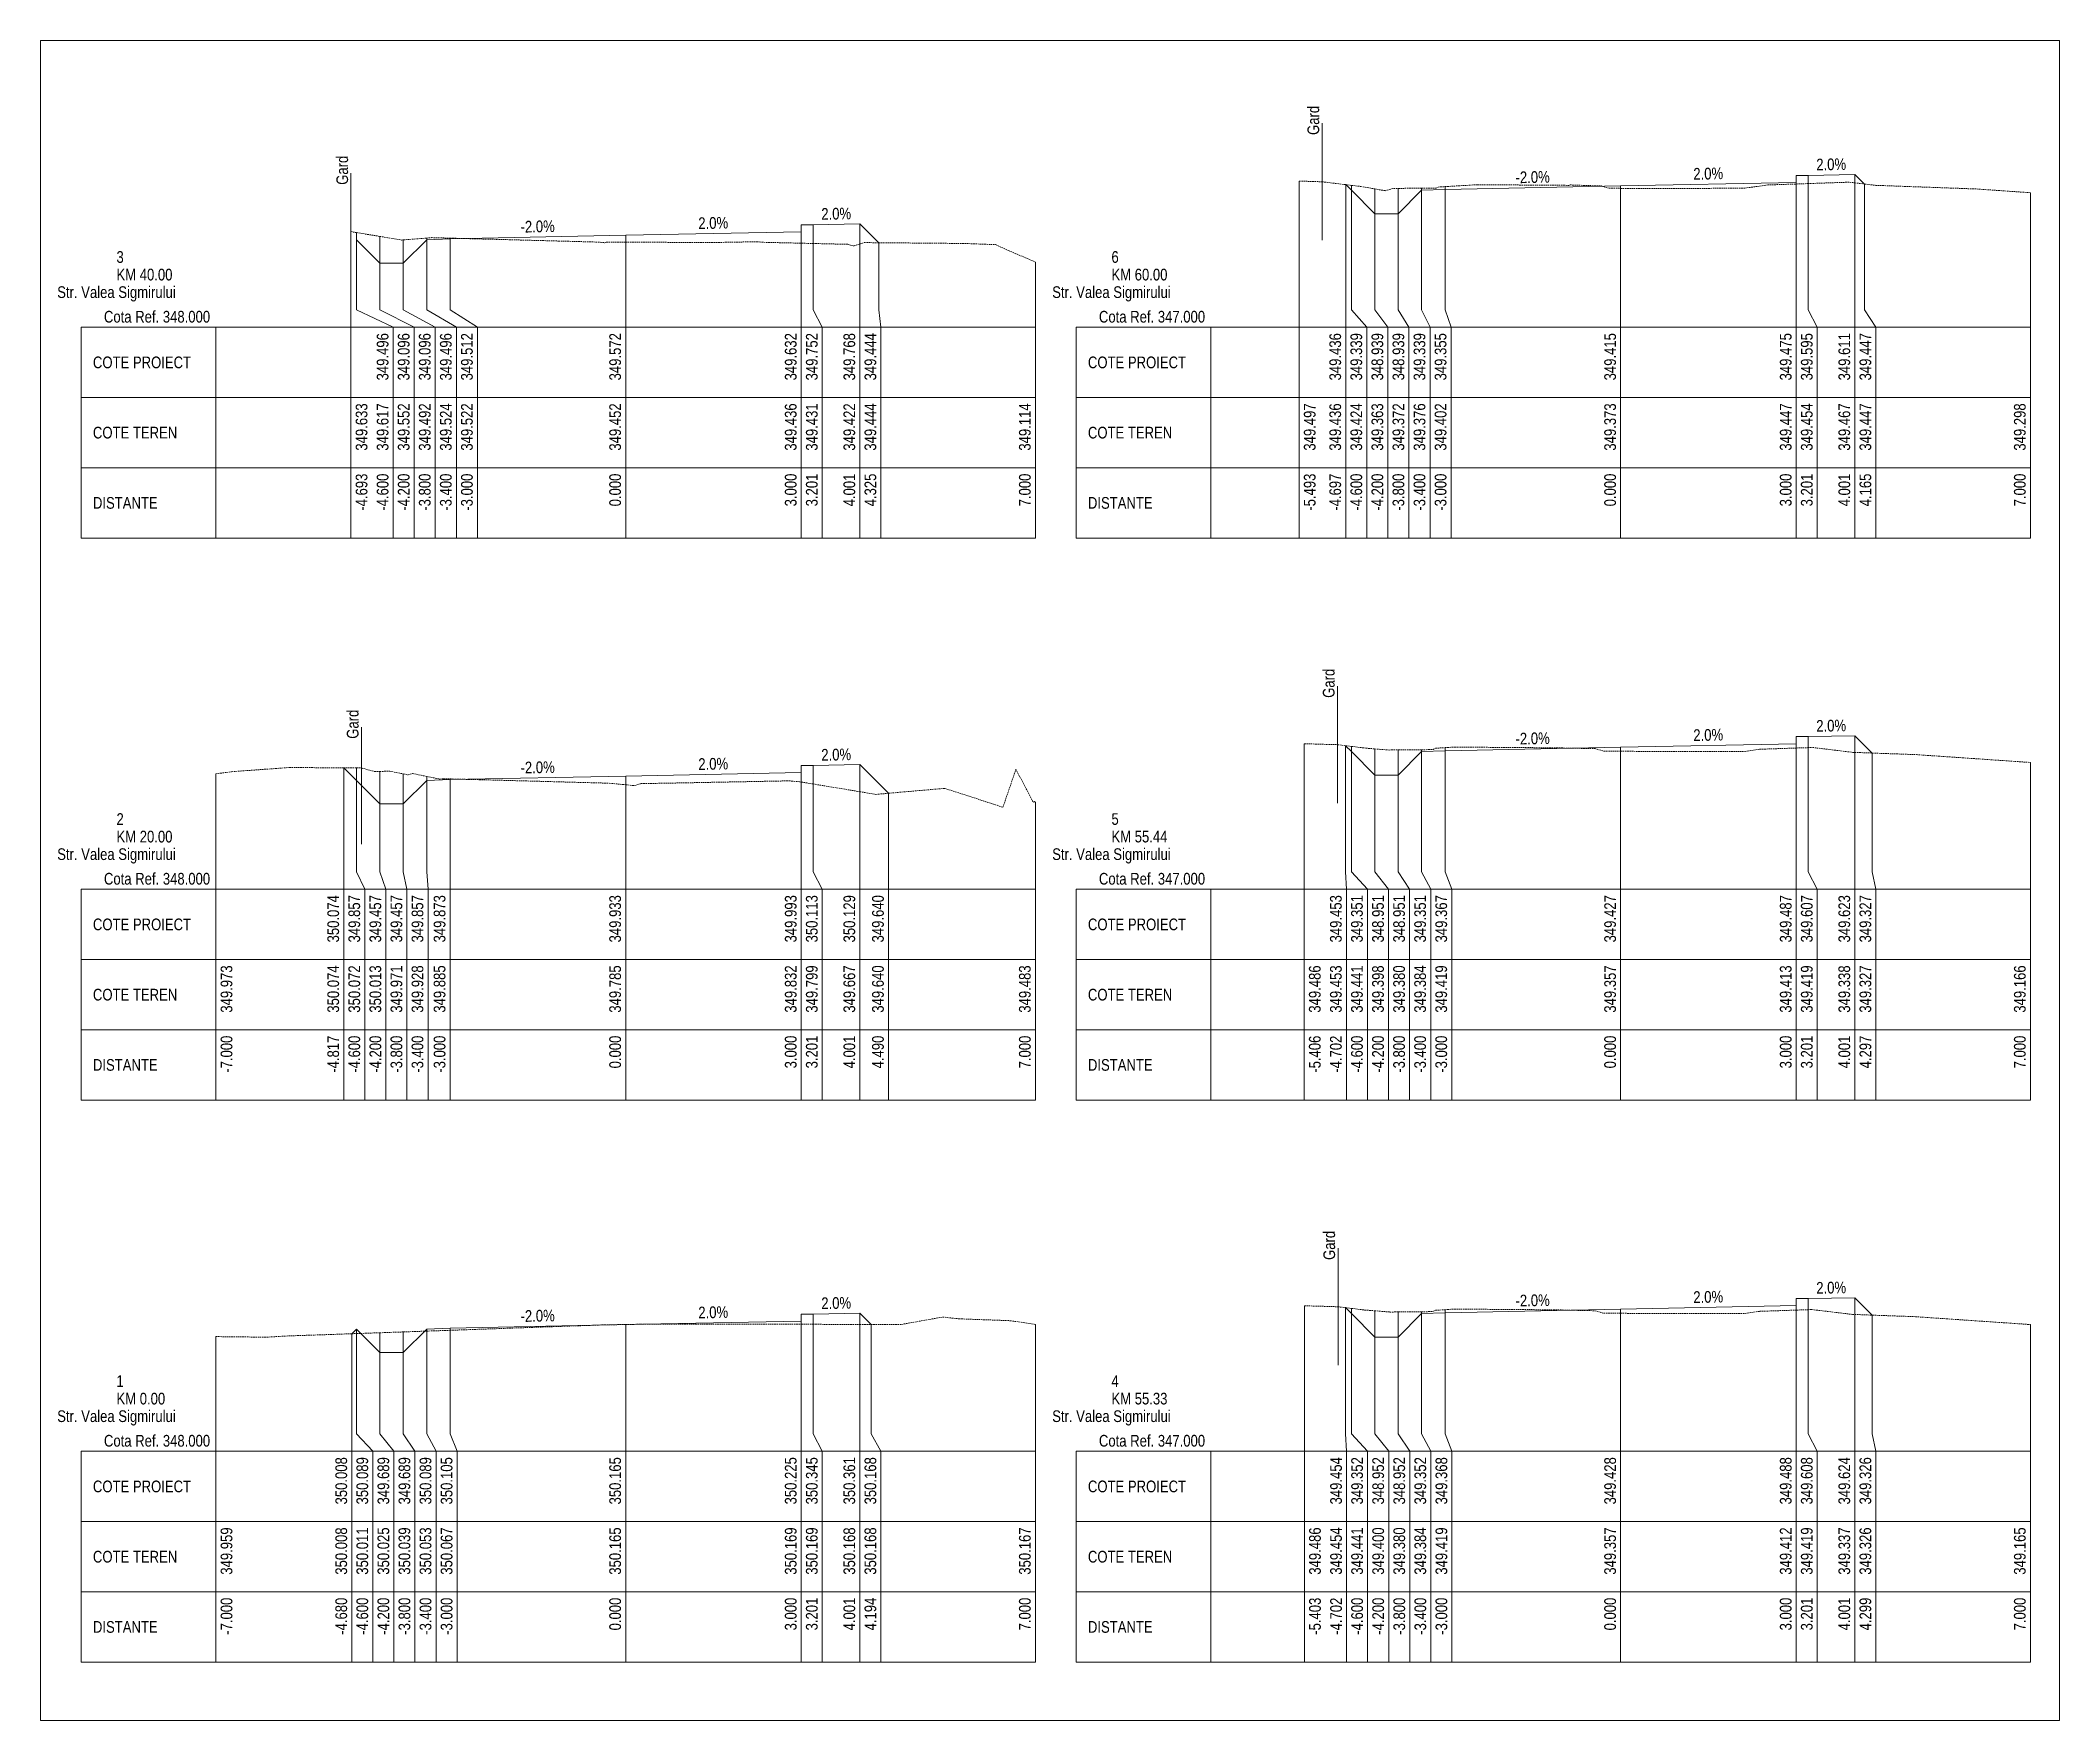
# Paper-space layout 'PlotPreview' of a CAD drawing. Extents: x 0 to 345, y 0 to 287.
import ezdxf
from ezdxf.enums import TextEntityAlignment as Align

# ---------------------------------------------------------------- set-up
doc = ezdxf.new("R2010")
doc.units = 0
doc.linetypes.add('DASHED2', pattern=[0.375, 0.25, -0.125])
doc.layers.add('ARD-No Plot', color=1, linetype='Continuous', lineweight=0, plot=False)
for name, color, linetype, lineweight in [('Cartus', 7, 'Continuous', 0), ('DESIGN-TEXT', 7, 'Continuous', 0), ('EXISTING-TEXT', 7, 'Continuous', 0), ('LINES', 7, 'Continuous', 0), ('Text', 7, 'Continuous', 0), ('X-RL', 7, 'Continuous', 0), ('XPLOT-DESIGN', 5, 'Continuous', 0), ('XPLOT-EXISTING', 3, 'DASHED2', 0), ('XPLOT-GRADE', 7, 'Continuous', 0), ('XPLOT-KM', 7, 'Continuous', 0), ('XPLOT-TITLE', 7, 'Continuous', 0)]:
    doc.layers.add(name, color=color, linetype=linetype, lineweight=lineweight)
doc.styles.add('Arial', font='arial.ttf', dxfattribs={"width": 0.8})

# ---------------------------------------------------------------- blocks, each defined once
blk = doc.blocks.new('A3_TRANSV_ALIN_TIRENA')
at = {"layer": 'Cartus'}
blk.add_lwpolyline([(0, 0), (0, 287), (345, 287), (345, 0)], close=True, dxfattribs=at)

psp = doc.layouts.new('PlotPreview')

# ---------------------------------------------------------------- linework, layer by layer
at = {"layer": 'LINES'}
for p, q in [((218.99, 272.85), (218.99, 252.85)), ((53.07, 264.33), (53.07, 244.33)), ((215.07, 241), (215.07, 262.97)), ((215.07, 241), (215.07, 262.97)), ((223.03, 241), (223.03, 262.36)), ((223.03, 241), (223.03, 262.36)), ((223.03, 241), (223.03, 262.36)), ((224, 241), (224, 262.24)), ((224, 241), (224, 262.24)), ((224, 241), (224, 262.24)), ((300, 241), (300, 262.75)), ((300, 241), (300, 262.75)), ((300, 241), (300, 262.75)), ((302.01, 241), (302.01, 263.95)), ((302.01, 241), (302.01, 263.95)), ((302.01, 241), (302.01, 263.95)), ((310.01, 241), (310.01, 264.11)), ((310.01, 241), (310.01, 264.11)), ((310.01, 241), (310.01, 264.11)), ((311.65, 241), (311.65, 262.47)), ((311.65, 241), (311.65, 262.47)), ((311.65, 241), (311.65, 262.47)), ((228, 241), (228, 261.63)), ((228, 241), (228, 261.63)), ((228, 241), (228, 261.63)), ((232, 241), (232, 261.72)), ((232, 241), (232, 261.72)), ((232, 241), (232, 261.72)), ((236, 241), (236, 261.76)), ((236, 241), (236, 261.76)), ((236, 241), (236, 261.76)), ((240, 241), (240, 262.02)), ((240, 241), (240, 262.02)), ((240, 241), (240, 262.02)), ((270, 241), (270, 262.15)), ((270, 241), (270, 262.15)), ((270, 241), (270, 262.15)), ((340, 241), (340, 260.98)), ((340, 241), (340, 260.98)), ((132.01, 241), (132.01, 255.52)), ((132.01, 241), (132.01, 255.52)), ((132.01, 241), (132.01, 255.52)), ((140.01, 241), (140.01, 255.68)), ((140.01, 241), (140.01, 255.68)), ((140.01, 241), (140.01, 255.68)), ((53.07, 241), (53.07, 254.33)), ((53.07, 241), (53.07, 254.33)), ((54, 241), (54, 254.17)), ((54, 241), (54, 254.17)), ((54, 241), (54, 254.17)), ((58, 241), (58, 253.52)), ((58, 241), (58, 253.52)), ((58, 241), (58, 253.52)), ((62, 241), (62, 252.92)), ((62, 241), (62, 252.92)), ((62, 241), (62, 252.92)), ((66, 241), (66, 253.24)), ((66, 241), (66, 253.24)), ((66, 241), (66, 253.24)), ((70, 241), (70, 253.22)), ((70, 241), (70, 253.22)), ((70, 241), (70, 253.22)), ((100, 241), (100, 253.72)), ((100, 241), (100, 253.72)), ((100, 241), (100, 253.72)), ((130, 241), (130, 254.32)), ((130, 241), (130, 254.32)), ((130, 241), (130, 254.32)), ((143.25, 241), (143.25, 252.44)), ((143.25, 241), (143.25, 252.44)), ((143.25, 241), (143.25, 252.44)), ((170, 241), (170, 249.14)), ((170, 241), (170, 249.14)), ((53.07, 238), (53.07, 241)), ((53.07, 238), (53.07, 241)), ((60.27, 238), (54, 241)), ((60.27, 238), (54, 241)), ((60.27, 238), (54, 241)), ((63.87, 238), (58, 241)), ((63.87, 238), (58, 241)), ((63.87, 238), (58, 241)), ((67.47, 238), (62, 241)), ((67.47, 238), (62, 241)), ((67.47, 238), (62, 241)), ((71.07, 238), (66, 241)), ((71.07, 238), (66, 241)), ((71.07, 238), (66, 241)), ((74.67, 238), (70, 241)), ((74.67, 238), (70, 241)), ((74.67, 238), (70, 241)), ((100, 238), (100, 241)), ((100, 238), (100, 241)), ((100, 238), (100, 241)), ((130, 238), (130, 241)), ((130, 238), (130, 241)), ((130, 238), (130, 241)), ((133.6, 238), (132.01, 241)), ((133.6, 238), (132.01, 241)), ((133.6, 238), (132.01, 241)), ((140.01, 238), (140.01, 241)), ((140.01, 238), (140.01, 241)), ((140.01, 238), (140.01, 241)), ((143.61, 238), (143.25, 241)), ((143.61, 238), (143.25, 241)), ((143.61, 238), (143.25, 241)), ((170, 238), (170, 241)), ((170, 238), (170, 241)), ((215.07, 238), (215.07, 241)), ((215.07, 238), (215.07, 241)), ((223.03, 238), (223.03, 241)), ((223.03, 238), (223.03, 241)), ((223.03, 238), (223.03, 241)), ((226.63, 238), (224, 241)), ((226.63, 238), (224, 241)), ((226.63, 238), (224, 241)), ((230.23, 238), (228, 241)), ((230.23, 238), (228, 241)), ((230.23, 238), (228, 241)), ((233.83, 238), (232, 241)), ((233.83, 238), (232, 241)), ((233.83, 238), (232, 241)), ((237.43, 238), (236, 241)), ((237.43, 238), (236, 241)), ((237.43, 238), (236, 241)), ((241.03, 238), (240, 241)), ((241.03, 238), (240, 241)), ((241.03, 238), (240, 241)), ((270, 238), (270, 241)), ((270, 238), (270, 241)), ((270, 238), (270, 241)), ((300, 238), (300, 241)), ((300, 238), (300, 241)), ((300, 238), (300, 241)), ((303.6, 238), (302.01, 241)), ((303.6, 238), (302.01, 241)), ((303.6, 238), (302.01, 241)), ((310.01, 238), (310.01, 241)), ((310.01, 238), (310.01, 241)), ((310.01, 238), (310.01, 241)), ((313.61, 238), (311.65, 241)), ((313.61, 238), (311.65, 241)), ((313.61, 238), (311.65, 241)), ((340, 238), (340, 241)), ((340, 238), (340, 241)), ((6.98, 226), (6.98, 238)), ((6.98, 238), (30, 238)), ((30, 202), (30, 238)), ((30, 238), (170, 238)), ((53.07, 202), (53.07, 238)), ((53.07, 202), (53.07, 238)), ((60.27, 202), (60.27, 238)), ((60.27, 202), (60.27, 238)), ((60.27, 202), (60.27, 238)), ((63.87, 202), (63.87, 238)), ((63.87, 202), (63.87, 238)), ((63.87, 202), (63.87, 238)), ((67.47, 202), (67.47, 238)), ((67.47, 202), (67.47, 238)), ((67.47, 202), (67.47, 238)), ((71.07, 202), (71.07, 238)), ((71.07, 202), (71.07, 238)), ((71.07, 202), (71.07, 238)), ((74.67, 202), (74.67, 238)), ((74.67, 202), (74.67, 238)), ((74.67, 202), (74.67, 238)), ((100, 202), (100, 238)), ((100, 202), (100, 238)), ((100, 202), (100, 238)), ((130, 202), (130, 238)), ((130, 202), (130, 238)), ((130, 202), (130, 238)), ((133.6, 202), (133.6, 238)), ((133.6, 202), (133.6, 238)), ((133.6, 202), (133.6, 238)), ((140.01, 202), (140.01, 238)), ((140.01, 202), (140.01, 238)), ((140.01, 202), (140.01, 238)), ((143.61, 202), (143.61, 238)), ((143.61, 202), (143.61, 238)), ((143.61, 202), (143.61, 238)), ((170, 202), (170, 238)), ((170, 202), (170, 238)), ((170, 202), (170, 238)), ((176.98, 226), (176.98, 238)), ((176.98, 238), (200, 238)), ((200, 202), (200, 238)), ((200, 238), (340, 238)), ((215.07, 202), (215.07, 238)), ((215.07, 202), (215.07, 238)), ((223.03, 202), (223.03, 238)), ((223.03, 202), (223.03, 238)), ((223.03, 202), (223.03, 238)), ((226.63, 202), (226.63, 238)), ((226.63, 202), (226.63, 238)), ((226.63, 202), (226.63, 238)), ((230.23, 202), (230.23, 238)), ((230.23, 202), (230.23, 238)), ((230.23, 202), (230.23, 238)), ((233.83, 202), (233.83, 238)), ((233.83, 202), (233.83, 238)), ((233.83, 202), (233.83, 238)), ((237.43, 202), (237.43, 238)), ((237.43, 202), (237.43, 238)), ((237.43, 202), (237.43, 238)), ((241.03, 202), (241.03, 238)), ((241.03, 202), (241.03, 238)), ((241.03, 202), (241.03, 238)), ((270, 202), (270, 238)), ((270, 202), (270, 238)), ((270, 202), (270, 238)), ((300, 202), (300, 238)), ((300, 202), (300, 238)), ((300, 202), (300, 238)), ((303.6, 202), (303.6, 238)), ((303.6, 202), (303.6, 238)), ((303.6, 202), (303.6, 238)), ((310.01, 202), (310.01, 238)), ((310.01, 202), (310.01, 238)), ((310.01, 202), (310.01, 238)), ((313.61, 202), (313.61, 238)), ((313.61, 202), (313.61, 238)), ((313.61, 202), (313.61, 238)), ((340, 202), (340, 238)), ((340, 202), (340, 238)), ((340, 202), (340, 238)), ((6.98, 214), (6.98, 226)), ((6.98, 226), (30, 226)), ((30, 226), (6.98, 226)), ((30, 226), (170, 226)), ((176.98, 214), (176.98, 226)), ((176.98, 226), (200, 226)), ((200, 226), (176.98, 226)), ((200, 226), (340, 226)), ((6.98, 202), (6.98, 214)), ((6.98, 214), (30, 214)), ((30, 214), (6.98, 214)), ((30, 214), (170, 214)), ((176.98, 202), (176.98, 214)), ((176.98, 214), (200, 214)), ((200, 214), (176.98, 214)), ((200, 214), (340, 214)), ((30, 202), (6.98, 202)), ((30, 202), (170, 202)), ((200, 202), (176.98, 202)), ((200, 202), (340, 202)), ((221.62, 176.7), (221.62, 156.7)), ((54.86, 169.71), (54.86, 149.71)), ((215.94, 145), (215.94, 166.86)), ((215.94, 145), (215.94, 166.86)), ((222.98, 145), (222.98, 166.53)), ((222.98, 145), (222.98, 166.53)), ((222.98, 145), (222.98, 166.53)), ((224, 145), (224, 166.41)), ((224, 145), (224, 166.41)), ((224, 145), (224, 166.41)), ((228, 145), (228, 165.98)), ((228, 145), (228, 165.98)), ((228, 145), (228, 165.98)), ((232, 145), (232, 165.8)), ((232, 145), (232, 165.8)), ((232, 145), (232, 165.8)), ((236, 145), (236, 165.84)), ((236, 145), (236, 165.84)), ((236, 145), (236, 165.84)), ((240, 145), (240, 166.19)), ((240, 145), (240, 166.19)), ((240, 145), (240, 166.19)), ((270, 145), (270, 166.27)), ((270, 145), (270, 166.27)), ((270, 145), (270, 166.27)), ((300, 145), (300, 166.87)), ((300, 145), (300, 166.87)), ((300, 145), (300, 166.87)), ((302.01, 145), (302.01, 168.07)), ((302.01, 145), (302.01, 168.07)), ((302.01, 145), (302.01, 168.07)), ((310.01, 145), (310.01, 168.23)), ((310.01, 145), (310.01, 168.23)), ((310.01, 145), (310.01, 168.23)), ((51.83, 145), (51.83, 162.74)), ((51.83, 145), (51.83, 162.74)), ((51.83, 145), (51.83, 162.74)), ((54, 145), (54, 162.72)), ((54, 145), (54, 162.72)), ((54, 145), (54, 162.72)), ((132.01, 145), (132.01, 163.13)), ((132.01, 145), (132.01, 163.13)), ((132.01, 145), (132.01, 163.13)), ((140.01, 145), (140.01, 163.29)), ((140.01, 145), (140.01, 163.29)), ((140.01, 145), (140.01, 163.29)), ((312.97, 145), (312.97, 165.27)), ((312.97, 145), (312.97, 165.27)), ((312.97, 145), (312.97, 165.27)), ((340, 145), (340, 163.66)), ((340, 145), (340, 163.66)), ((30, 145), (30, 161.73)), ((30, 145), (30, 161.73)), ((58, 145), (58, 162.13)), ((58, 145), (58, 162.13)), ((58, 145), (58, 162.13)), ((62, 145), (62, 161.71)), ((62, 145), (62, 161.71)), ((62, 145), (62, 161.71)), ((66, 145), (66, 161.28)), ((66, 145), (66, 161.28)), ((66, 145), (66, 161.28)), ((70, 145), (70, 160.85)), ((70, 145), (70, 160.85)), ((70, 145), (70, 160.85)), ((100, 145), (100, 161.33)), ((100, 145), (100, 161.33)), ((100, 145), (100, 161.33)), ((130, 145), (130, 161.93)), ((130, 145), (130, 161.93)), ((130, 145), (130, 161.93)), ((144.9, 145), (144.9, 158.4)), ((144.9, 145), (144.9, 158.4)), ((144.9, 145), (144.9, 158.4)), ((170, 145), (170, 156.83)), ((170, 145), (170, 156.83)), ((30, 142), (30, 145)), ((30, 142), (30, 145)), ((51.83, 142), (51.83, 145)), ((51.83, 142), (51.83, 145)), ((51.83, 142), (51.83, 145)), ((55.43, 142), (54, 145)), ((55.43, 142), (54, 145)), ((55.43, 142), (54, 145)), ((59.03, 142), (58, 145)), ((59.03, 142), (58, 145)), ((59.03, 142), (58, 145)), ((62.63, 142), (62, 145)), ((62.63, 142), (62, 145)), ((62.63, 142), (62, 145)), ((66.23, 142), (66, 145)), ((66.23, 142), (66, 145)), ((66.23, 142), (66, 145)), ((70, 142), (70, 145)), ((70, 142), (70, 145)), ((70, 142), (70, 145)), ((100, 142), (100, 145)), ((100, 142), (100, 145)), ((100, 142), (100, 145)), ((130, 142), (130, 145)), ((130, 142), (130, 145)), ((130, 142), (130, 145)), ((133.6, 142), (132.01, 145)), ((133.6, 142), (132.01, 145)), ((133.6, 142), (132.01, 145)), ((140.01, 142), (140.01, 145)), ((140.01, 142), (140.01, 145)), ((140.01, 142), (140.01, 145)), ((144.9, 142), (144.9, 145)), ((144.9, 142), (144.9, 145)), ((144.9, 142), (144.9, 145)), ((170, 142), (170, 145)), ((170, 142), (170, 145)), ((215.94, 142), (215.94, 145)), ((215.94, 142), (215.94, 145)), ((223.14, 142), (222.98, 145)), ((223.14, 142), (222.98, 145)), ((223.14, 142), (222.98, 145)), ((226.74, 142), (224, 145)), ((226.74, 142), (224, 145)), ((226.74, 142), (224, 145)), ((230.34, 142), (228, 145)), ((230.34, 142), (228, 145)), ((230.34, 142), (228, 145)), ((233.94, 142), (232, 145)), ((233.94, 142), (232, 145)), ((233.94, 142), (232, 145)), ((237.54, 142), (236, 145)), ((237.54, 142), (236, 145)), ((237.54, 142), (236, 145)), ((241.14, 142), (240, 145)), ((241.14, 142), (240, 145)), ((241.14, 142), (240, 145)), ((270, 142), (270, 145)), ((270, 142), (270, 145)), ((270, 142), (270, 145)), ((300, 142), (300, 145)), ((300, 142), (300, 145)), ((300, 142), (300, 145)), ((303.6, 142), (302.01, 145)), ((303.6, 142), (302.01, 145)), ((303.6, 142), (302.01, 145)), ((310.01, 142), (310.01, 145)), ((310.01, 142), (310.01, 145)), ((310.01, 142), (310.01, 145)), ((313.61, 142), (312.97, 145)), ((313.61, 142), (312.97, 145)), ((313.61, 142), (312.97, 145)), ((340, 142), (340, 145)), ((340, 142), (340, 145)), ((6.98, 130), (6.98, 142)), ((6.98, 142), (30, 142)), ((30, 106), (30, 142)), ((30, 106), (30, 142)), ((30, 106), (30, 142)), ((30, 142), (170, 142)), ((51.83, 106), (51.83, 142)), ((51.83, 106), (51.83, 142)), ((51.83, 106), (51.83, 142)), ((55.43, 106), (55.43, 142)), ((55.43, 106), (55.43, 142)), ((55.43, 106), (55.43, 142)), ((59.03, 106), (59.03, 142)), ((59.03, 106), (59.03, 142)), ((59.03, 106), (59.03, 142)), ((62.63, 106), (62.63, 142)), ((62.63, 106), (62.63, 142)), ((62.63, 106), (62.63, 142)), ((66.23, 106), (66.23, 142)), ((66.23, 106), (66.23, 142)), ((66.23, 106), (66.23, 142)), ((70, 106), (70, 142)), ((70, 106), (70, 142)), ((70, 106), (70, 142)), ((100, 106), (100, 142)), ((100, 106), (100, 142)), ((100, 106), (100, 142)), ((130, 106), (130, 142)), ((130, 106), (130, 142)), ((130, 106), (130, 142)), ((133.6, 106), (133.6, 142)), ((133.6, 106), (133.6, 142)), ((133.6, 106), (133.6, 142)), ((140.01, 106), (140.01, 142)), ((140.01, 106), (140.01, 142)), ((140.01, 106), (140.01, 142)), ((144.9, 106), (144.9, 142)), ((144.9, 106), (144.9, 142)), ((144.9, 106), (144.9, 142)), ((170, 106), (170, 142)), ((170, 106), (170, 142)), ((170, 106), (170, 142)), ((176.98, 130), (176.98, 142)), ((176.98, 142), (200, 142)), ((200, 106), (200, 142)), ((200, 142), (340, 142)), ((215.94, 106), (215.94, 142)), ((215.94, 106), (215.94, 142)), ((223.14, 106), (223.14, 142)), ((223.14, 106), (223.14, 142)), ((223.14, 106), (223.14, 142)), ((226.74, 106), (226.74, 142)), ((226.74, 106), (226.74, 142)), ((226.74, 106), (226.74, 142)), ((230.34, 106), (230.34, 142)), ((230.34, 106), (230.34, 142)), ((230.34, 106), (230.34, 142)), ((233.94, 106), (233.94, 142)), ((233.94, 106), (233.94, 142)), ((233.94, 106), (233.94, 142)), ((237.54, 106), (237.54, 142)), ((237.54, 106), (237.54, 142)), ((237.54, 106), (237.54, 142)), ((241.14, 106), (241.14, 142)), ((241.14, 106), (241.14, 142)), ((241.14, 106), (241.14, 142)), ((270, 106), (270, 142)), ((270, 106), (270, 142)), ((270, 106), (270, 142)), ((300, 106), (300, 142)), ((300, 106), (300, 142)), ((300, 106), (300, 142)), ((303.6, 106), (303.6, 142)), ((303.6, 106), (303.6, 142)), ((303.6, 106), (303.6, 142)), ((310.01, 106), (310.01, 142)), ((310.01, 106), (310.01, 142)), ((310.01, 106), (310.01, 142)), ((313.61, 106), (313.61, 142)), ((313.61, 106), (313.61, 142)), ((313.61, 106), (313.61, 142)), ((340, 106), (340, 142)), ((340, 106), (340, 142)), ((340, 106), (340, 142)), ((6.98, 118), (6.98, 130)), ((6.98, 130), (30, 130)), ((30, 130), (6.98, 130)), ((30, 130), (170, 130)), ((176.98, 118), (176.98, 130)), ((176.98, 130), (200, 130)), ((200, 130), (176.98, 130)), ((200, 130), (340, 130)), ((6.98, 106), (6.98, 118)), ((6.98, 118), (30, 118)), ((30, 118), (6.98, 118)), ((30, 118), (170, 118)), ((176.98, 106), (176.98, 118)), ((176.98, 118), (200, 118)), ((200, 118), (176.98, 118)), ((200, 118), (340, 118)), ((30, 106), (6.98, 106)), ((30, 106), (170, 106)), ((200, 106), (176.98, 106)), ((200, 106), (340, 106)), ((221.71, 80.69), (221.71, 60.69)), ((132.01, 49), (132.01, 69.45)), ((132.01, 49), (132.01, 69.45)), ((132.01, 49), (132.01, 69.45)), ((140.01, 49), (140.01, 69.61)), ((140.01, 49), (140.01, 69.61)), ((140.01, 49), (140.01, 69.61)), ((215.97, 49), (215.97, 70.86)), ((215.97, 49), (215.97, 70.86)), ((222.98, 49), (222.98, 70.54)), ((222.98, 49), (222.98, 70.54)), ((222.98, 49), (222.98, 70.54)), ((224, 49), (224, 70.41)), ((224, 49), (224, 70.41)), ((224, 49), (224, 70.41)), ((228, 49), (228, 70)), ((228, 49), (228, 70)), ((228, 49), (228, 70)), ((232, 49), (232, 69.8)), ((232, 49), (232, 69.8)), ((232, 49), (232, 69.8)), ((236, 49), (236, 69.84)), ((236, 49), (236, 69.84)), ((236, 49), (236, 69.84)), ((240, 49), (240, 70.19)), ((240, 49), (240, 70.19)), ((240, 49), (240, 70.19)), ((270, 49), (270, 70.28)), ((270, 49), (270, 70.28)), ((270, 49), (270, 70.28)), ((300, 49), (300, 70.88)), ((300, 49), (300, 70.88)), ((300, 49), (300, 70.88)), ((302.01, 49), (302.01, 72.08)), ((302.01, 49), (302.01, 72.08)), ((302.01, 49), (302.01, 72.08)), ((310.01, 49), (310.01, 72.24)), ((310.01, 49), (310.01, 72.24)), ((310.01, 49), (310.01, 72.24)), ((312.99, 49), (312.99, 69.26)), ((312.99, 49), (312.99, 69.26)), ((312.99, 49), (312.99, 69.26)), ((30, 49), (30, 65.59)), ((30, 49), (30, 65.59)), ((53.2, 49), (53.2, 66.08)), ((53.2, 49), (53.2, 66.08)), ((53.2, 49), (53.2, 66.08)), ((54, 49), (54, 66.89)), ((54, 49), (54, 66.89)), ((54, 49), (54, 66.89)), ((58, 49), (58, 66.25)), ((58, 49), (58, 66.25)), ((58, 49), (58, 66.25)), ((62, 49), (62, 66.39)), ((62, 49), (62, 66.39)), ((62, 49), (62, 66.39)), ((66, 49), (66, 66.89)), ((66, 49), (66, 66.89)), ((66, 49), (66, 66.89)), ((70, 49), (70, 67.05)), ((70, 49), (70, 67.05)), ((70, 49), (70, 67.05)), ((100, 49), (100, 67.65)), ((100, 49), (100, 67.65)), ((100, 49), (100, 67.65)), ((130, 49), (130, 68.25)), ((130, 49), (130, 68.25)), ((130, 49), (130, 68.25)), ((141.94, 49), (141.94, 67.68)), ((141.94, 49), (141.94, 67.68)), ((141.94, 49), (141.94, 67.68)), ((170, 49), (170, 67.67)), ((170, 49), (170, 67.67)), ((340, 49), (340, 67.65)), ((340, 49), (340, 67.65)), ((30, 46), (30, 49)), ((30, 46), (30, 49)), ((53.2, 46), (53.2, 49)), ((53.2, 46), (53.2, 49)), ((53.2, 46), (53.2, 49)), ((56.8, 46), (54, 49)), ((56.8, 46), (54, 49)), ((56.8, 46), (54, 49)), ((60.4, 46), (58, 49)), ((60.4, 46), (58, 49)), ((60.4, 46), (58, 49)), ((64, 46), (62, 49)), ((64, 46), (62, 49)), ((64, 46), (62, 49)), ((67.6, 46), (66, 49)), ((67.6, 46), (66, 49)), ((67.6, 46), (66, 49)), ((71.2, 46), (70, 49)), ((71.2, 46), (70, 49)), ((71.2, 46), (70, 49)), ((100, 46), (100, 49)), ((100, 46), (100, 49)), ((100, 46), (100, 49)), ((130, 46), (130, 49)), ((130, 46), (130, 49)), ((130, 46), (130, 49)), ((133.6, 46), (132.01, 49)), ((133.6, 46), (132.01, 49)), ((133.6, 46), (132.01, 49)), ((140.01, 46), (140.01, 49)), ((140.01, 46), (140.01, 49)), ((140.01, 46), (140.01, 49)), ((143.61, 46), (141.94, 49)), ((143.61, 46), (141.94, 49)), ((143.61, 46), (141.94, 49)), ((170, 46), (170, 49)), ((170, 46), (170, 49)), ((215.97, 46), (215.97, 49)), ((215.97, 46), (215.97, 49)), ((223.17, 46), (222.98, 49)), ((223.17, 46), (222.98, 49)), ((223.17, 46), (222.98, 49)), ((226.77, 46), (224, 49)), ((226.77, 46), (224, 49)), ((226.77, 46), (224, 49)), ((230.37, 46), (228, 49)), ((230.37, 46), (228, 49)), ((230.37, 46), (228, 49)), ((233.97, 46), (232, 49)), ((233.97, 46), (232, 49)), ((233.97, 46), (232, 49)), ((237.57, 46), (236, 49)), ((237.57, 46), (236, 49)), ((237.57, 46), (236, 49)), ((241.17, 46), (240, 49)), ((241.17, 46), (240, 49)), ((241.17, 46), (240, 49)), ((270, 46), (270, 49)), ((270, 46), (270, 49)), ((270, 46), (270, 49)), ((300, 46), (300, 49)), ((300, 46), (300, 49)), ((300, 46), (300, 49)), ((303.6, 46), (302.01, 49)), ((303.6, 46), (302.01, 49)), ((303.6, 46), (302.01, 49)), ((310.01, 46), (310.01, 49)), ((310.01, 46), (310.01, 49)), ((310.01, 46), (310.01, 49)), ((313.61, 46), (312.99, 49)), ((313.61, 46), (312.99, 49)), ((313.61, 46), (312.99, 49)), ((340, 46), (340, 49)), ((340, 46), (340, 49)), ((6.98, 34), (6.98, 46)), ((6.98, 46), (30, 46)), ((30, 10), (30, 46)), ((30, 10), (30, 46)), ((30, 10), (30, 46)), ((30, 46), (170, 46)), ((53.2, 10), (53.2, 46)), ((53.2, 10), (53.2, 46)), ((53.2, 10), (53.2, 46)), ((56.8, 10), (56.8, 46)), ((56.8, 10), (56.8, 46)), ((56.8, 10), (56.8, 46)), ((60.4, 10), (60.4, 46)), ((60.4, 10), (60.4, 46)), ((60.4, 10), (60.4, 46)), ((64, 10), (64, 46)), ((64, 10), (64, 46)), ((64, 10), (64, 46)), ((67.6, 10), (67.6, 46)), ((67.6, 10), (67.6, 46)), ((67.6, 10), (67.6, 46)), ((71.2, 10), (71.2, 46)), ((71.2, 10), (71.2, 46)), ((71.2, 10), (71.2, 46)), ((100, 10), (100, 46)), ((100, 10), (100, 46)), ((100, 10), (100, 46)), ((130, 10), (130, 46)), ((130, 10), (130, 46)), ((130, 10), (130, 46)), ((133.6, 10), (133.6, 46)), ((133.6, 10), (133.6, 46)), ((133.6, 10), (133.6, 46)), ((140.01, 10), (140.01, 46)), ((140.01, 10), (140.01, 46)), ((140.01, 10), (140.01, 46)), ((143.61, 10), (143.61, 46)), ((143.61, 10), (143.61, 46)), ((143.61, 10), (143.61, 46)), ((170, 10), (170, 46)), ((170, 10), (170, 46)), ((170, 10), (170, 46)), ((176.98, 34), (176.98, 46)), ((176.98, 46), (200, 46)), ((200, 10), (200, 46)), ((200, 46), (340, 46)), ((215.97, 10), (215.97, 46)), ((215.97, 10), (215.97, 46)), ((223.17, 10), (223.17, 46)), ((223.17, 10), (223.17, 46)), ((223.17, 10), (223.17, 46)), ((226.77, 10), (226.77, 46)), ((226.77, 10), (226.77, 46)), ((226.77, 10), (226.77, 46)), ((230.37, 10), (230.37, 46)), ((230.37, 10), (230.37, 46)), ((230.37, 10), (230.37, 46)), ((233.97, 10), (233.97, 46)), ((233.97, 10), (233.97, 46)), ((233.97, 10), (233.97, 46)), ((237.57, 10), (237.57, 46)), ((237.57, 10), (237.57, 46)), ((237.57, 10), (237.57, 46)), ((241.17, 10), (241.17, 46)), ((241.17, 10), (241.17, 46)), ((241.17, 10), (241.17, 46)), ((270, 10), (270, 46)), ((270, 10), (270, 46)), ((270, 10), (270, 46)), ((300, 10), (300, 46)), ((300, 10), (300, 46)), ((300, 10), (300, 46)), ((303.6, 10), (303.6, 46)), ((303.6, 10), (303.6, 46)), ((303.6, 10), (303.6, 46)), ((310.01, 10), (310.01, 46)), ((310.01, 10), (310.01, 46)), ((310.01, 10), (310.01, 46)), ((313.61, 10), (313.61, 46)), ((313.61, 10), (313.61, 46)), ((313.61, 10), (313.61, 46)), ((340, 10), (340, 46)), ((340, 10), (340, 46)), ((340, 10), (340, 46)), ((6.98, 22), (6.98, 34)), ((6.98, 34), (30, 34)), ((30, 34), (6.98, 34)), ((30, 34), (170, 34)), ((176.98, 22), (176.98, 34)), ((176.98, 34), (200, 34)), ((200, 34), (176.98, 34)), ((200, 34), (340, 34)), ((6.98, 10), (6.98, 22)), ((6.98, 22), (30, 22)), ((30, 22), (6.98, 22)), ((30, 22), (170, 22)), ((176.98, 10), (176.98, 22)), ((176.98, 22), (200, 22)), ((200, 22), (176.98, 22)), ((200, 22), (340, 22)), ((30, 10), (6.98, 10)), ((30, 10), (170, 10)), ((200, 10), (176.98, 10)), ((200, 10), (340, 10))]:
    psp.add_line(p, q, dxfattribs=at)
at = {"layer": 'XPLOT-DESIGN'}
for p, q in [((223.03, 262.36), (224, 261.39)), ((270, 262.15), (300, 262.75)), ((300, 262.75), (300.01, 263.95)), ((300.01, 263.95), (302.01, 263.95)), ((302.01, 263.95), (310.01, 264.11)), ((310.01, 264.11), (311.65, 262.47)), ((224, 261.39), (228, 257.39)), ((232, 257.39), (236, 261.39)), ((236, 261.39), (240, 261.55)), ((240, 261.55), (270, 262.15)), ((130, 254.32), (130.01, 255.52)), ((130.01, 255.52), (132.01, 255.52)), ((132.01, 255.52), (140.01, 255.68)), ((140.01, 255.68), (143.25, 252.44)), ((228, 257.39), (232, 257.39)), ((54, 252.96), (58, 248.96)), ((62, 248.96), (66, 252.96)), ((66, 252.96), (70, 253.12)), ((70, 253.12), (100, 253.72)), ((100, 253.72), (130, 254.32)), ((58, 248.96), (62, 248.96)), ((222.98, 166.53), (224, 165.51)), ((236, 165.51), (240, 165.67)), ((240, 165.67), (270, 166.27)), ((270, 166.27), (300, 166.87)), ((300, 166.87), (300.01, 168.07)), ((300.01, 168.07), (302.01, 168.07)), ((302.01, 168.07), (310.01, 168.23)), ((310.01, 168.23), (312.97, 165.27)), ((51.83, 162.74), (54, 160.57)), ((130, 161.93), (130.01, 163.13)), ((130.01, 163.13), (132.01, 163.13)), ((132.01, 163.13), (140.01, 163.29)), ((140.01, 163.29), (144.9, 158.4)), ((224, 165.51), (228, 161.51)), ((232, 161.51), (236, 165.51)), ((54, 160.57), (58, 156.57)), ((62, 156.57), (66, 160.57)), ((66, 160.57), (70, 160.73)), ((70, 160.73), (100, 161.33)), ((100, 161.33), (130, 161.93)), ((228, 161.51), (232, 161.51)), ((58, 156.57), (62, 156.57)), ((130, 68.25), (130.01, 69.45)), ((130.01, 69.45), (132.01, 69.45)), ((132.01, 69.45), (140.01, 69.61)), ((140.01, 69.61), (141.94, 67.68)), ((222.98, 70.54), (224, 69.52)), ((224, 69.52), (228, 65.52)), ((232, 65.52), (236, 69.52)), ((236, 69.52), (240, 69.68)), ((240, 69.68), (270, 70.28)), ((270, 70.28), (300, 70.88)), ((300, 70.88), (300.01, 72.08)), ((300.01, 72.08), (302.01, 72.08)), ((302.01, 72.08), (310.01, 72.24)), ((310.01, 72.24), (312.99, 69.26)), ((53.2, 66.08), (54, 66.89)), ((54, 66.89), (58, 62.89)), ((62, 62.89), (66, 66.89)), ((66, 66.89), (70, 67.05)), ((70, 67.05), (100, 67.65)), ((100, 67.65), (130, 68.25)), ((58, 62.89), (62, 62.89)), ((228, 65.52), (232, 65.52))]:
    psp.add_line(p, q, dxfattribs=at)
at = {"layer": 'XPLOT-EXISTING'}
for p, q in [((215.07, 262.97), (218.99, 262.85)), ((218.99, 262.85), (223.03, 262.36)), ((223.03, 262.36), (224, 262.24)), ((224, 262.24), (225.61, 262.05)), ((240, 262.02), (245.56, 262.35)), ((245.56, 262.35), (261.15, 262.24)), ((261.15, 262.24), (261.36, 262.31)), ((261.36, 262.31), (266.7, 262.13)), ((291.2, 261.76), (295.13, 262.31)), ((295.13, 262.31), (300, 262.47)), ((300, 262.47), (302.01, 262.54)), ((302.01, 262.54), (309.1, 262.78)), ((309.1, 262.78), (310.01, 262.67)), ((310.01, 262.67), (311.65, 262.47)), ((311.65, 262.47), (313.58, 262.24)), ((313.58, 262.24), (330.78, 261.62)), ((225.61, 262.05), (228, 261.63)), ((228, 261.63), (229.74, 261.33)), ((229.74, 261.33), (231.19, 261.72)), ((231.19, 261.72), (232, 261.72)), ((232, 261.72), (236, 261.76)), ((236, 261.76), (238.49, 261.78)), ((238.49, 261.78), (238.8, 261.95)), ((238.8, 261.95), (240, 262.02)), ((266.7, 262.13), (268.03, 261.74)), ((268.03, 261.74), (270, 261.73)), ((270, 261.73), (270, 261.73)), ((270, 261.73), (279.35, 261.7)), ((279.35, 261.7), (291.2, 261.76)), ((330.78, 261.62), (340, 260.98)), ((340, 260.98), (340, 260.98)), ((53.07, 254.33), (54, 254.17)), ((54, 254.17), (58, 253.52)), ((58, 253.52), (60.55, 253.1)), ((60.55, 253.1), (61.68, 252.9)), ((61.68, 252.9), (62, 252.92)), ((62, 252.92), (66, 253.24)), ((66, 253.24), (66.84, 253.31)), ((66.84, 253.31), (70, 253.22)), ((70, 253.22), (88.53, 252.73)), ((88.53, 252.73), (95.28, 252.55)), ((95.28, 252.55), (96.43, 252.44)), ((96.43, 252.44), (96.69, 252.53)), ((96.69, 252.53), (100, 252.52)), ((100, 252.52), (100, 252.52)), ((100, 252.52), (115.89, 252.49)), ((115.89, 252.49), (122.45, 252.61)), ((122.45, 252.61), (123.61, 252.51)), ((123.61, 252.51), (130, 252.36)), ((130, 252.36), (132.01, 252.31)), ((132.01, 252.31), (137.94, 252.17)), ((137.94, 252.17), (138.92, 251.88)), ((138.92, 251.88), (140.01, 252.22)), ((140.01, 252.22), (140.75, 252.46)), ((140.75, 252.46), (143.25, 252.44)), ((143.25, 252.44), (157.9, 252.31)), ((157.9, 252.31), (163.18, 252.11)), ((163.18, 252.11), (165.42, 251.11)), ((165.42, 251.11), (170, 249.14)), ((170, 249.14), (170, 249.14)), ((215.94, 166.86), (221.62, 166.7)), ((221.62, 166.7), (222.98, 166.53)), ((222.98, 166.53), (224, 166.41)), ((224, 166.41), (226.51, 166.1)), ((226.51, 166.1), (228, 165.98)), ((228, 165.98), (230.44, 165.79)), ((230.44, 165.79), (232, 165.8)), ((232, 165.8), (236, 165.84)), ((236, 165.84), (237.94, 165.86)), ((237.94, 165.86), (238.38, 166.09)), ((238.38, 166.09), (240, 166.19)), ((240, 166.19), (241.69, 166.29)), ((241.69, 166.29), (259.11, 166.16)), ((259.11, 166.16), (265.64, 166.02)), ((265.64, 166.02), (267.15, 165.58)), ((291.26, 165.56), (293.79, 165.92)), ((293.79, 165.92), (300, 166.13)), ((300, 166.13), (302.01, 166.19)), ((302.01, 166.19), (302.78, 166.22)), ((302.78, 166.22), (309.66, 165.39)), ((32.65, 162.08), (42.53, 162.8)), ((42.53, 162.8), (51.83, 162.74)), ((51.83, 162.74), (54, 162.72)), ((54, 162.72), (54.86, 162.72)), ((54.86, 162.72), (57.1, 162.11)), ((58, 162.13), (59.69, 162.17)), ((59.69, 162.17), (62, 161.71)), ((164.46, 156.01), (166.68, 162.51)), ((166.68, 162.51), (169.61, 156.88)), ((267.15, 165.58), (270, 165.57)), ((270, 165.57), (270, 165.57)), ((270, 165.57), (283.64, 165.53)), ((283.64, 165.53), (291.26, 165.56)), ((309.66, 165.39), (310.01, 165.38)), ((310.01, 165.38), (312.97, 165.27)), ((312.97, 165.27), (320.52, 165)), ((320.52, 165), (340, 163.66)), ((340, 163.66), (340, 163.66)), ((30, 161.73), (32.65, 162.08)), ((30, 161.73), (30, 161.73)), ((57.1, 162.11), (58, 162.13)), ((62, 161.71), (62.81, 161.55)), ((62.81, 161.55), (63.57, 161.77)), ((63.57, 161.77), (66, 161.28)), ((66, 161.28), (68.26, 160.83)), ((68.26, 160.83), (68.85, 160.88)), ((68.85, 160.88), (70, 160.85)), ((70, 160.85), (71.23, 160.82)), ((71.23, 160.82), (97.18, 160.12)), ((97.18, 160.12), (100, 159.85)), ((100, 159.85), (100, 159.85)), ((100, 159.85), (101.56, 159.7)), ((101.56, 159.7), (102.58, 160.05)), ((102.58, 160.05), (103.07, 160.05)), ((103.07, 160.05), (127.93, 160.52)), ((127.93, 160.52), (129.73, 160.36)), ((129.73, 160.36), (130, 160.32)), ((130, 160.32), (132.01, 159.99)), ((132.01, 159.99), (140.01, 158.67)), ((144.9, 158.4), (154.53, 159.24)), ((154.53, 159.24), (164.46, 156.01)), ((140.01, 158.67), (142.77, 158.21)), ((142.77, 158.21), (144.9, 158.4)), ((169.61, 156.88), (169.87, 156.99)), ((169.87, 156.99), (170, 156.83)), ((215.97, 70.86), (221.71, 70.69)), ((221.71, 70.69), (222.98, 70.54)), ((222.98, 70.54), (224, 70.41)), ((224, 70.41), (226.31, 70.13)), ((226.31, 70.13), (228, 70)), ((228, 70), (230.56, 69.79)), ((230.56, 69.79), (232, 69.8)), ((232, 69.8), (236, 69.84)), ((236, 69.84), (237.92, 69.86)), ((237.92, 69.86), (238.36, 70.09)), ((238.36, 70.09), (240, 70.19)), ((240, 70.19), (241.57, 70.29)), ((241.57, 70.29), (258.52, 70.17)), ((258.52, 70.17), (265.64, 70.01)), ((265.64, 70.01), (267.13, 69.57)), ((267.13, 69.57), (270, 69.57)), ((270, 69.57), (270, 69.57)), ((270, 69.57), (283.73, 69.53)), ((283.73, 69.53), (291.27, 69.56)), ((291.27, 69.56), (293.77, 69.91)), ((293.77, 69.91), (300, 70.12)), ((300, 70.12), (302.01, 70.19)), ((302.01, 70.19), (302.68, 70.21)), ((302.68, 70.21), (309.6, 69.38)), ((309.6, 69.38), (310.01, 69.37)), ((310.01, 69.37), (312.99, 69.26)), ((312.99, 69.26), (320.4, 68.99)), ((30, 65.59), (30, 65.59)), ((30, 65.59), (38.68, 65.49)), ((38.68, 65.49), (41.65, 65.68)), ((41.65, 65.68), (53.2, 66.08)), ((53.2, 66.08), (54, 66.11)), ((54, 66.11), (58, 66.25)), ((58, 66.25), (62, 66.39)), ((62, 66.39), (66, 66.53)), ((66, 66.53), (70, 66.67)), ((70, 66.67), (96.38, 67.6)), ((96.38, 67.6), (100, 67.65)), ((100, 67.65), (102.52, 67.71)), ((100, 67.65), (100, 67.65)), ((102.52, 67.71), (130, 67.69)), ((130, 67.69), (132.01, 67.69)), ((132.01, 67.69), (140.01, 67.68)), ((140.01, 67.68), (141.94, 67.68)), ((141.94, 67.68), (147.17, 67.68)), ((147.17, 67.68), (154.19, 68.93)), ((154.19, 68.93), (156.97, 68.63)), ((156.97, 68.63), (165.7, 68.31)), ((165.7, 68.31), (170, 67.67)), ((320.4, 68.99), (340, 67.65)), ((340, 67.65), (340, 67.65))]:
    psp.add_line(p, q, dxfattribs=at)

# ---------------------------------------------------------------- block references
at = {"layer": 'Cartus'}
psp.add_blockref('A3_TRANSV_ALIN_TIRENA', (0, 0), dxfattribs=at)

# ---------------------------------------------------------------- texts
at = {"layer": 'ARD-No Plot', "style": 'Arial', "width": 0.8}
for p in [(13, 243), (183, 243), (13, 147), (183, 147), (13, 51), (183, 51)]:
    psp.add_text('Str. Valea Sigmirului', height=2, dxfattribs=at).set_placement(p, align=Align.CENTER)
at = {"layer": 'DESIGN-TEXT', "style": 'Arial', "width": 0.8}
for s, p in [('349.496', (59.47, 237)), ('349.096', (63.07, 237)), ('349.096', (66.67, 237)), ('349.496', (70.27, 237)), ('349.512', (73.87, 237)), ('349.572', (99.2, 237)), ('349.632', (129.2, 237)), ('349.752', (132.8, 237)), ('349.768', (139.21, 237)), ('349.444', (142.81, 237)), ('349.436', (222.23, 237)), ('349.339', (225.83, 237)), ('348.939', (229.43, 237)), ('348.939', (233.03, 237)), ('349.339', (236.63, 237)), ('349.355', (240.23, 237)), ('349.415', (269.2, 237)), ('349.475', (299.2, 237)), ('349.595', (302.8, 237)), ('349.611', (309.21, 237)), ('349.447', (312.81, 237)), ('350.074', (51.03, 141)), ('349.857', (54.63, 141)), ('349.457', (58.23, 141)), ('349.457', (61.83, 141)), ('349.857', (65.43, 141)), ('349.873', (69.2, 141)), ('349.933', (99.2, 141)), ('349.993', (129.2, 141)), ('350.113', (132.8, 141)), ('350.129', (139.21, 141)), ('349.640', (144.1, 141)), ('349.453', (222.34, 141)), ('349.351', (225.94, 141)), ('348.951', (229.54, 141)), ('348.951', (233.14, 141)), ('349.351', (236.74, 141)), ('349.367', (240.34, 141)), ('349.427', (269.2, 141)), ('349.487', (299.2, 141)), ('349.607', (302.8, 141)), ('349.623', (309.21, 141)), ('349.327', (312.81, 141)), ('350.008', (52.4, 45)), ('350.089', (56, 45)), ('349.689', (59.6, 45)), ('349.689', (63.2, 45)), ('350.089', (66.8, 45)), ('350.105', (70.4, 45)), ('350.165', (99.2, 45)), ('350.225', (129.2, 45)), ('350.345', (132.8, 45)), ('350.361', (139.21, 45)), ('350.168', (142.81, 45)), ('349.454', (222.37, 45)), ('349.352', (225.97, 45)), ('348.952', (229.57, 45)), ('348.952', (233.17, 45)), ('349.352', (236.77, 45)), ('349.368', (240.37, 45)), ('349.428', (269.2, 45)), ('349.488', (299.2, 45)), ('349.608', (302.8, 45)), ('349.624', (309.21, 45)), ('349.326', (312.81, 45))]:
    psp.add_text(s, height=2, rotation=90, dxfattribs=at).set_placement(p, align=Align.RIGHT)
at = {"layer": 'EXISTING-TEXT', "style": 'Arial', "width": 0.8}
for s, p in [('349.633', (55.87, 225)), ('349.617', (59.47, 225)), ('349.552', (63.07, 225)), ('349.492', (66.67, 225)), ('349.524', (70.27, 225)), ('349.522', (73.87, 225)), ('349.452', (99.2, 225)), ('349.452', (99.2, 225)), ('349.436', (129.2, 225)), ('349.431', (132.8, 225)), ('349.422', (139.21, 225)), ('349.444', (142.81, 225)), ('349.114', (169.2, 225)), ('349.114', (169.2, 225)), ('349.497', (217.87, 225)), ('349.436', (222.23, 225)), ('349.424', (225.83, 225)), ('349.363', (229.43, 225)), ('349.372', (233.03, 225)), ('349.376', (236.63, 225)), ('349.402', (240.23, 225)), ('349.373', (269.2, 225)), ('349.373', (269.2, 225)), ('349.447', (299.2, 225)), ('349.454', (302.8, 225)), ('349.467', (309.21, 225)), ('349.447', (312.81, 225)), ('349.298', (339.2, 225)), ('349.298', (339.2, 225)), ('349.973', (32.8, 129)), ('349.973', (32.8, 129)), ('350.074', (51.03, 129)), ('350.072', (54.63, 129)), ('350.013', (58.23, 129)), ('349.971', (61.83, 129)), ('349.928', (65.43, 129)), ('349.885', (69.2, 129)), ('349.785', (99.2, 129)), ('349.785', (99.2, 129)), ('349.832', (129.2, 129)), ('349.799', (132.8, 129)), ('349.667', (139.21, 129)), ('349.640', (144.1, 129)), ('349.483', (169.2, 129)), ('349.486', (218.74, 129)), ('349.453', (222.34, 129)), ('349.441', (225.94, 129)), ('349.398', (229.54, 129)), ('349.380', (233.14, 129)), ('349.384', (236.74, 129)), ('349.419', (240.34, 129)), ('349.357', (269.2, 129)), ('349.357', (269.2, 129)), ('349.413', (299.2, 129)), ('349.419', (302.8, 129)), ('349.338', (309.21, 129)), ('349.327', (312.81, 129)), ('349.166', (339.2, 129)), ('349.166', (339.2, 129)), ('349.959', (32.8, 33)), ('349.959', (32.8, 33)), ('350.008', (52.4, 33)), ('350.011', (56, 33)), ('350.025', (59.6, 33)), ('350.039', (63.2, 33)), ('350.053', (66.8, 33)), ('350.067', (70.4, 33)), ('350.165', (99.2, 33)), ('350.165', (99.2, 33)), ('350.169', (129.2, 33)), ('350.169', (132.8, 33)), ('350.168', (139.21, 33)), ('350.168', (142.81, 33)), ('350.167', (169.2, 33)), ('349.486', (218.77, 33)), ('349.454', (222.37, 33)), ('349.441', (225.97, 33)), ('349.400', (229.57, 33)), ('349.380', (233.17, 33)), ('349.384', (236.77, 33)), ('349.419', (240.37, 33)), ('349.357', (269.2, 33)), ('349.357', (269.2, 33)), ('349.412', (299.2, 33)), ('349.419', (302.8, 33)), ('349.337', (309.21, 33)), ('349.326', (312.81, 33)), ('349.165', (339.2, 33)), ('349.165', (339.2, 33))]:
    psp.add_text(s, height=2, rotation=90, dxfattribs=at).set_placement(p, align=Align.RIGHT)
at = {"layer": 'Text', "style": 'Arial', "width": 0.8}
for p in [(218.49, 270.85), (52.57, 262.33), (221.12, 174.7), (54.36, 167.71), (221.21, 78.69)]:
    psp.add_text('Gard', height=2, rotation=90, dxfattribs=at).set_placement(p)
for s, p in [('-4.693', (55.87, 213)), ('-4.693', (55.87, 213)), ('-4.600', (59.47, 213)), ('-4.600', (59.47, 213)), ('-4.600', (59.47, 213)), ('-4.200', (63.07, 213)), ('-4.200', (63.07, 213)), ('-4.200', (63.07, 213)), ('-3.800', (66.67, 213)), ('-3.800', (66.67, 213)), ('-3.800', (66.67, 213)), ('-3.400', (70.27, 213)), ('-3.400', (70.27, 213)), ('-3.400', (70.27, 213)), ('-3.000', (73.87, 213)), ('-3.000', (73.87, 213)), ('-3.000', (73.87, 213)), ('0.000', (99.2, 213)), ('0.000', (99.2, 213)), ('0.000', (99.2, 213)), ('3.000', (129.2, 213)), ('3.000', (129.2, 213)), ('3.000', (129.2, 213)), ('3.201', (132.8, 213)), ('3.201', (132.8, 213)), ('3.201', (132.8, 213)), ('4.001', (139.21, 213)), ('4.001', (139.21, 213)), ('4.001', (139.21, 213)), ('4.325', (142.81, 213)), ('4.325', (142.81, 213)), ('4.325', (142.81, 213)), ('7.000', (169.2, 213)), ('7.000', (169.2, 213)), ('-5.493', (217.87, 213)), ('-5.493', (217.87, 213)), ('-4.697', (222.23, 213)), ('-4.697', (222.23, 213)), ('-4.697', (222.23, 213)), ('-4.600', (225.83, 213)), ('-4.600', (225.83, 213)), ('-4.600', (225.83, 213)), ('-4.200', (229.43, 213)), ('-4.200', (229.43, 213)), ('-4.200', (229.43, 213)), ('-3.800', (233.03, 213)), ('-3.800', (233.03, 213)), ('-3.800', (233.03, 213)), ('-3.400', (236.63, 213)), ('-3.400', (236.63, 213)), ('-3.400', (236.63, 213)), ('-3.000', (240.23, 213)), ('-3.000', (240.23, 213)), ('-3.000', (240.23, 213)), ('0.000', (269.2, 213)), ('0.000', (269.2, 213)), ('0.000', (269.2, 213)), ('3.000', (299.2, 213)), ('3.000', (299.2, 213)), ('3.000', (299.2, 213)), ('3.201', (302.8, 213)), ('3.201', (302.8, 213)), ('3.201', (302.8, 213)), ('4.001', (309.21, 213)), ('4.001', (309.21, 213)), ('4.001', (309.21, 213)), ('4.165', (312.81, 213)), ('4.165', (312.81, 213)), ('4.165', (312.81, 213)), ('7.000', (339.2, 213)), ('7.000', (339.2, 213)), ('-7.000', (32.8, 117)), ('-7.000', (32.8, 117)), ('-4.817', (51.03, 117)), ('-4.817', (51.03, 117)), ('-4.817', (51.03, 117)), ('-4.600', (54.63, 117)), ('-4.600', (54.63, 117)), ('-4.600', (54.63, 117)), ('-4.200', (58.23, 117)), ('-4.200', (58.23, 117)), ('-4.200', (58.23, 117)), ('-3.800', (61.83, 117)), ('-3.800', (61.83, 117)), ('-3.800', (61.83, 117)), ('-3.400', (65.43, 117)), ('-3.400', (65.43, 117)), ('-3.400', (65.43, 117)), ('-3.000', (69.2, 117)), ('-3.000', (69.2, 117)), ('-3.000', (69.2, 117)), ('0.000', (99.2, 117)), ('0.000', (99.2, 117)), ('0.000', (99.2, 117)), ('3.000', (129.2, 117)), ('3.000', (129.2, 117)), ('3.000', (129.2, 117)), ('3.201', (132.8, 117)), ('3.201', (132.8, 117)), ('3.201', (132.8, 117)), ('4.001', (139.21, 117)), ('4.001', (139.21, 117)), ('4.001', (139.21, 117)), ('4.490', (144.1, 117)), ('4.490', (144.1, 117)), ('4.490', (144.1, 117)), ('7.000', (169.2, 117)), ('7.000', (169.2, 117)), ('-5.406', (218.74, 117)), ('-5.406', (218.74, 117)), ('-4.702', (222.34, 117)), ('-4.702', (222.34, 117)), ('-4.702', (222.34, 117)), ('-4.600', (225.94, 117)), ('-4.600', (225.94, 117)), ('-4.600', (225.94, 117)), ('-4.200', (229.54, 117)), ('-4.200', (229.54, 117)), ('-4.200', (229.54, 117)), ('-3.800', (233.14, 117)), ('-3.800', (233.14, 117)), ('-3.800', (233.14, 117)), ('-3.400', (236.74, 117)), ('-3.400', (236.74, 117)), ('-3.400', (236.74, 117)), ('-3.000', (240.34, 117)), ('-3.000', (240.34, 117)), ('-3.000', (240.34, 117)), ('0.000', (269.2, 117)), ('0.000', (269.2, 117)), ('0.000', (269.2, 117)), ('3.000', (299.2, 117)), ('3.000', (299.2, 117)), ('3.000', (299.2, 117)), ('3.201', (302.8, 117)), ('3.201', (302.8, 117)), ('3.201', (302.8, 117)), ('4.001', (309.21, 117)), ('4.001', (309.21, 117)), ('4.001', (309.21, 117)), ('4.297', (312.81, 117)), ('4.297', (312.81, 117)), ('4.297', (312.81, 117)), ('7.000', (339.2, 117)), ('7.000', (339.2, 117)), ('-7.000', (32.8, 21)), ('-7.000', (32.8, 21)), ('-4.680', (52.4, 21)), ('-4.680', (52.4, 21)), ('-4.680', (52.4, 21)), ('-4.600', (56, 21)), ('-4.600', (56, 21)), ('-4.600', (56, 21)), ('-4.200', (59.6, 21)), ('-4.200', (59.6, 21)), ('-4.200', (59.6, 21)), ('-3.800', (63.2, 21)), ('-3.800', (63.2, 21)), ('-3.800', (63.2, 21)), ('-3.400', (66.8, 21)), ('-3.400', (66.8, 21)), ('-3.400', (66.8, 21)), ('-3.000', (70.4, 21)), ('-3.000', (70.4, 21)), ('-3.000', (70.4, 21)), ('0.000', (99.2, 21)), ('0.000', (99.2, 21)), ('0.000', (99.2, 21)), ('3.000', (129.2, 21)), ('3.000', (129.2, 21)), ('3.000', (129.2, 21)), ('3.201', (132.8, 21)), ('3.201', (132.8, 21)), ('3.201', (132.8, 21)), ('4.001', (139.21, 21)), ('4.001', (139.21, 21)), ('4.001', (139.21, 21)), ('4.194', (142.81, 21)), ('4.194', (142.81, 21)), ('4.194', (142.81, 21)), ('7.000', (169.2, 21)), ('7.000', (169.2, 21)), ('-5.403', (218.77, 21)), ('-5.403', (218.77, 21)), ('-4.702', (222.37, 21)), ('-4.702', (222.37, 21)), ('-4.702', (222.37, 21)), ('-4.600', (225.97, 21)), ('-4.600', (225.97, 21)), ('-4.600', (225.97, 21)), ('-4.200', (229.57, 21)), ('-4.200', (229.57, 21)), ('-4.200', (229.57, 21)), ('-3.800', (233.17, 21)), ('-3.800', (233.17, 21)), ('-3.800', (233.17, 21)), ('-3.400', (236.77, 21)), ('-3.400', (236.77, 21)), ('-3.400', (236.77, 21)), ('-3.000', (240.37, 21)), ('-3.000', (240.37, 21)), ('-3.000', (240.37, 21)), ('0.000', (269.2, 21)), ('0.000', (269.2, 21)), ('0.000', (269.2, 21)), ('3.000', (299.2, 21)), ('3.000', (299.2, 21)), ('3.000', (299.2, 21)), ('3.201', (302.8, 21)), ('3.201', (302.8, 21)), ('3.201', (302.8, 21)), ('4.001', (309.21, 21)), ('4.001', (309.21, 21)), ('4.001', (309.21, 21)), ('4.299', (312.81, 21)), ('4.299', (312.81, 21)), ('4.299', (312.81, 21)), ('7.000', (339.2, 21)), ('7.000', (339.2, 21))]:
    psp.add_text(s, height=2, rotation=90, dxfattribs=at).set_placement(p, align=Align.RIGHT)
at = {"layer": 'X-RL', "style": 'Arial', "width": 0.8}
for s, p in [('Cota Ref. 348.000', (29, 238.8)), ('Cota Ref. 347.000', (199, 238.8)), ('Cota Ref. 348.000', (29, 142.8)), ('Cota Ref. 347.000', (199, 142.8)), ('Cota Ref. 348.000', (29, 46.8)), ('Cota Ref. 347.000', (199, 46.8))]:
    psp.add_text(s, height=2, dxfattribs=at).set_placement(p, align=Align.RIGHT)
at = {"layer": 'XPLOT-GRADE', "style": 'Arial', "width": 0.8}
for s, p in [('2.0%', (305.99, 264.83)), ('-2.0%', (254.98, 262.65)), ('2.0%', (284.98, 263.25)), ('-2.0%', (84.98, 254.22)), ('2.0%', (114.98, 254.82)), ('2.0%', (135.99, 256.4)), ('2.0%', (284.98, 167.37)), ('2.0%', (305.99, 168.95)), ('2.0%', (135.99, 164.01)), ('-2.0%', (254.98, 166.77)), ('-2.0%', (84.98, 161.83)), ('2.0%', (114.98, 162.43)), ('-2.0%', (254.98, 70.78)), ('2.0%', (284.98, 71.38)), ('2.0%', (305.99, 72.96)), ('-2.0%', (84.98, 68.15)), ('2.0%', (114.98, 68.75)), ('2.0%', (135.99, 70.33))]:
    psp.add_text(s, height=2, rotation=1.1458, dxfattribs=at).set_placement(p, align=Align.CENTER)
at = {"layer": 'XPLOT-KM', "style": 'Arial', "width": 0.8}
for s, p in [('3', (13, 249)), ('6', (183, 249)), ('KM 40.00', (13, 246)), ('KM 60.00', (183, 246)), ('2', (13, 153)), ('KM 20.00', (13, 150)), ('5', (183, 153)), ('KM 55.44', (183, 150)), ('1', (13, 57)), ('4', (183, 57)), ('KM 0.00', (13, 54)), ('KM 55.33', (183, 54))]:
    psp.add_text(s, height=2, dxfattribs=at).set_placement(p)
at = {"layer": 'XPLOT-TITLE', "style": 'Arial', "width": 0.8}
for s, p in [('COTE PROIECT', (8.98, 231)), ('COTE PROIECT', (178.98, 231)), ('COTE TEREN', (8.98, 219)), ('COTE TEREN', (178.98, 219)), ('DISTANTE', (8.98, 207)), ('DISTANTE', (178.98, 207)), ('COTE PROIECT', (8.98, 135)), ('COTE PROIECT', (178.98, 135)), ('COTE TEREN', (8.98, 123)), ('COTE TEREN', (178.98, 123)), ('DISTANTE', (8.98, 111)), ('DISTANTE', (178.98, 111)), ('COTE PROIECT', (8.98, 39)), ('COTE PROIECT', (178.98, 39)), ('COTE TEREN', (8.98, 27)), ('COTE TEREN', (178.98, 27)), ('DISTANTE', (8.98, 15)), ('DISTANTE', (178.98, 15))]:
    psp.add_text(s, height=2, dxfattribs=at).set_placement(p)

doc.saveas('drawing.dxf')
